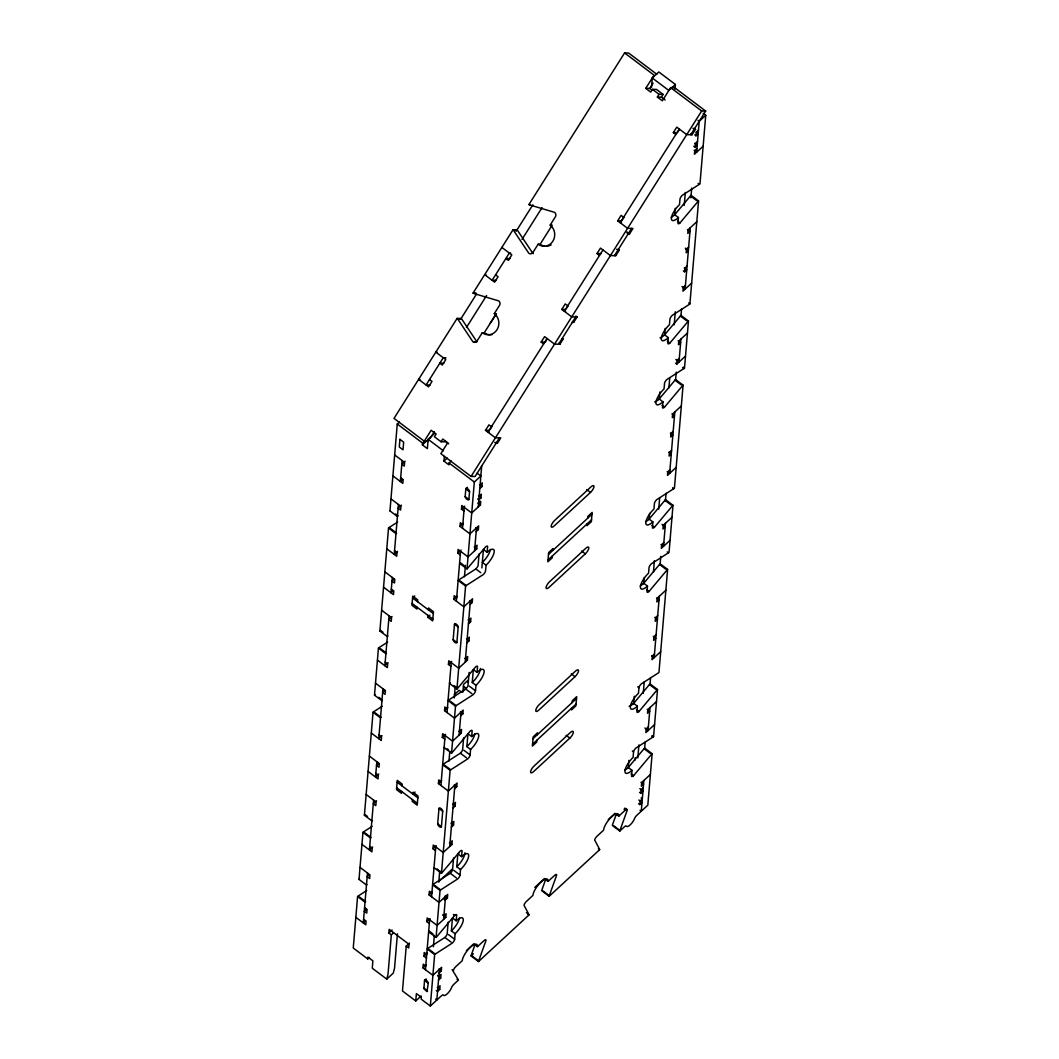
<?xml version="1.0" encoding="UTF-8"?>
<svg xmlns="http://www.w3.org/2000/svg" width="1059" height="1059" viewBox="0 0 1059 1059"><rect width="100%" height="100%" fill="white"/><g stroke="black" fill="none" stroke-linecap="round" stroke-linejoin="round"><path stroke-width="1.5" d="M366.732 890.54L358.194 896.02A3.309 1.112 -53 0 0 357.585 896.523L353.256 948.017L367.751 958.938L369.392 957.429M366.943 884.556A3.309 1.112 -53 0 1 366.467 885.033L359.014 879.407L362.972 832.361A3.309 1.112 -53 0 1 363.581 831.871L372.119 826.377M372.172 820.566A3.309 1.112 -53 0 1 371.855 820.871L364.402 815.258L373.046 712.257A3.309 1.112 -53 0 1 373.668 711.767L382.206 706.274M382.259 700.462A3.309 1.125 -53 0 1 381.942 700.767L374.489 695.154L378.434 648.108A3.309 1.125 -53 0 1 379.056 647.605L387.594 642.125M387.965 635.969A3.309 1.125 -53 0 1 387.329 636.618L379.877 631.005L388.521 528.004A3.323 1.125 -53 0 1 389.143 527.501L397.668 522.021M397.416 516.514L389.964 510.901L397.257 423.997L399.428 421.985M367.486 873.026L363.29 922.918L365.461 920.92M373.602 800.088L369.419 849.993L372.675 846.975M376.832 761.699L375.535 777.054L378.804 774.036M382.948 688.76L378.765 738.666L382.021 735.648M389.077 615.822L384.894 665.727L388.15 662.722M392.307 577.433L391.009 592.788L393.193 590.79M398.422 504.508L394.239 554.413L397.496 551.395M402.116 460.559L400.355 481.474L402.539 479.462M367.751 958.938L367.91 957.098L372.887 960.844L372.265 968.204L386.76 979.125L393.286 973.102L394.544 968.178L397.429 933.773M434.68 433.303L428.154 439.326L427.373 448.632L422.395 444.886L422.554 443.046L424.725 441.034M386.76 979.125L388.018 974.201L391.327 934.885L388.838 933.019L389.143 929.339L409.039 944.31L408.721 947.99L406.232 946.124L409.502 943.106M401.626 791.47L401.467 793.31L396.49 789.564L397.271 780.351L402.248 784.097L402.089 785.937M417.1 607.204L416.942 609.057L411.964 605.311L412.745 596.098L417.709 599.844L417.564 601.684M412.401 799.585L412.242 801.425L417.206 805.171L417.987 795.958L413.01 792.211L412.864 794.051L415.035 792.039M428.326 609.799L428.485 607.959L433.462 611.692L432.681 620.905L427.717 617.159L427.862 615.319M451.253 460.996L449.069 463.008L448.923 464.848L443.946 461.102L444.343 456.455M406.232 946.124L402.473 990.959L415.763 1000.967L421.204 995.95M415.763 1000.967L416.386 993.594L421.363 997.34L421.204 999.18L430.325 1006.05L441.431 995.791A3.309 1.112 -53 0 1 443.377 995.116A6.619 2.237 -53 0 0 447.269 993.792A6.619 2.237 -53 0 0 451.584 987.544A3.309 1.112 -53 0 1 453.729 984.42L458.322 980.184A3.309 1.112 -53 0 0 458.269 979.747L452.153 969.634M439.114 972.996L441.285 970.997L441.603 967.304L432.893 975.339L422.951 967.847L423.269 964.167L425.744 966.033M426.42 958.051L423.931 956.184L424.249 952.491L426.724 954.371M429.319 923.501L426.83 921.634L427.148 917.954L437.089 925.434L445.786 917.398L446.091 913.718L443.92 915.731L442.675 914.791M443.999 899.131L445.243 900.057L447.414 898.058L447.719 894.365L439.022 902.4L429.08 894.921L429.385 891.228L431.873 893.108M435.448 850.576L432.959 848.696L433.263 845.016L443.218 852.495L451.915 844.473L452.219 840.78L450.049 842.792M454.589 788.743L456.76 786.731L457.064 783.051L448.367 791.086L438.426 783.594L438.73 779.914L441.219 781.78M444.793 739.248L442.305 737.382L442.622 733.688L452.564 741.181L461.261 733.146L461.565 729.452L459.394 731.465M460.705 715.805L462.889 713.792L463.193 710.112L454.496 718.148L444.555 710.655L444.859 706.975L447.348 708.842M450.922 666.31L448.434 664.443L448.738 660.75L458.679 668.242L467.39 660.207L467.694 656.527L465.523 658.526M470.064 604.477L472.235 602.478L472.539 598.785L463.842 606.82L453.901 599.341L454.205 595.648L456.694 597.528M460.268 554.982L457.779 553.116L458.084 549.436L468.038 556.915L476.735 548.88L477.04 545.2L474.869 547.212M476.179 531.552L478.364 529.54L478.668 525.846L469.971 533.882L460.03 526.402L460.334 522.709L462.823 524.589M463.961 511.047L461.472 509.167L461.777 505.487L471.718 512.966L480.429 504.931L480.733 501.251L478.562 503.263M425.44 969.726L429.636 919.821M431.569 896.788L435.752 846.882M437.685 823.849L438.982 808.494A2.475 1.099 47.4 0 1 440.954 808.507A2.475 1.099 47.4 0 1 442.702 811.3L441.418 826.655A2.475 1.099 47.1 0 1 439.432 826.629A2.475 1.099 47.1 0 1 437.685 823.849L441.418 826.655M440.915 785.46L445.098 735.568M447.03 712.535L451.227 662.63M453.159 639.596L454.457 624.241A2.475 1.099 47.4 0 1 456.429 624.254A2.475 1.099 47.4 0 1 458.176 627.047L456.892 642.403A2.475 1.099 47.1 0 1 454.907 642.376A2.475 1.099 47.1 0 1 453.159 639.596L456.892 642.403M456.389 601.208L460.572 551.302M462.505 528.269L464.266 507.354M465.814 488.848A2.475 1.099 47.3 0 1 467.8 488.874A2.475 1.099 47.3 0 1 469.547 491.654L468.899 499.411A2.475 1.099 47.3 0 1 466.926 499.305A2.475 1.099 47.3 0 1 465.179 496.525L465.814 488.848L467.456 487.339M428.26 983.281L424.54 980.475A2.475 1.099 47.4 0 1 426.512 980.488A2.475 1.099 47.4 0 1 428.26 983.281L426.976 991.595L423.891 988.629L424.54 980.475L426.168 978.966M433.396 946.72L434.349 935.349M438.81 882.173L439.776 870.723M448.976 761.037L449.81 751.215M454.285 697.907L455.251 686.457M464.451 576.771L465.417 565.321M430.325 1006.05L434.64 954.556A3.309 1.112 -53 0 1 435.262 954.053L452.325 943.079A3.309 1.112 -53 0 0 454.655 939.227L455.118 933.694A11.57 3.918 -53 0 0 463.273 920.218A11.57 3.918 -53 0 0 456.204 920.801L452.471 917.994L451.386 930.887L455.118 933.694M429.094 931.351A3.309 1.112 -53 0 1 428.617 931.827L436.083 937.44L440.028 890.394A3.309 1.112 -53 0 1 440.65 889.904L457.713 878.93A3.309 1.112 -53 0 0 460.043 875.078L460.506 869.545A11.57 3.918 -53 0 0 468.66 856.069A11.57 3.918 -53 0 0 461.592 856.652L457.859 853.845A11.57 3.918 -53 0 1 459.103 852.773M434.005 867.678L441.471 873.291L450.115 770.29A3.309 1.125 -53 0 1 450.737 769.8L467.8 758.826A3.309 1.112 -53 0 0 470.13 754.974L470.593 749.441A11.57 3.918 -53 0 0 478.747 735.965A11.57 3.918 -53 0 0 471.679 736.548L467.946 733.741L466.86 746.635L470.593 749.441M444.568 747.098A3.309 1.125 -53 0 1 444.092 747.575L451.558 753.187L455.502 706.141A3.309 1.125 -53 0 1 456.125 705.638L473.188 694.664A3.309 1.112 -53 0 0 475.517 690.812L475.981 685.292A11.57 3.918 -53 0 0 484.135 671.803A11.57 3.918 -53 0 0 477.066 672.386L473.333 669.579L472.248 682.473L475.981 685.292M450.115 682.764A3.309 1.112 -53 0 1 449.479 683.412L456.945 689.038L465.589 586.037A3.309 1.125 -53 0 1 466.198 585.534L483.275 574.56A3.309 1.112 -53 0 0 485.538 571.079L486.068 565.188A11.57 3.918 -53 0 0 494.222 551.699A11.57 3.918 -53 0 0 487.153 552.282L483.42 549.475L481.871 567.902M460.043 562.832A3.309 1.125 -53 0 1 459.566 563.309L467.019 568.935L474.326 482.017L480.852 475.994L477.066 473.148M439.419 969.316L436.837 1000.027L435.606 999.087M443.615 919.411L445.548 896.377M449.731 846.472L454.893 785.05M459.09 735.158L461.022 712.125M465.205 662.219L470.368 600.797M474.564 550.892L476.497 527.859M478.244 506.943L481.686 466.039M462.929 692.096L463.564 684.418L467.919 680.408L467.76 682.248M436.321 990.496L437.566 991.423L439.737 989.41L440.054 985.73L437.857 987.756M438.492 980.078L440.69 978.053L441.007 974.373L438.823 976.372L437.592 975.445M451.359 827.132L453.543 825.12L453.848 821.44L451.677 823.439M452.961 808.083L455.132 806.084L455.449 802.391L453.265 804.403M466.834 642.866L469.005 640.867L469.322 637.174L467.138 639.186M468.435 623.83L470.606 621.818L470.924 618.138L468.74 620.15M477.596 498.948L478.84 499.888L481.011 497.876L481.329 494.182L479.145 496.194M479.793 488.517L481.964 486.518L482.282 482.825L480.111 484.837M448.156 922.177L447.202 933.614A3.309 1.112 -53 0 1 444.873 937.467L427.796 948.44A3.309 1.112 -53 0 0 427.187 948.93L434.64 954.556M453.543 858.028L452.59 869.452A3.309 1.112 -53 0 1 450.26 873.304L433.184 884.278A3.309 1.112 -53 0 0 432.575 884.781L440.028 890.394M463.63 737.924L462.664 749.348A3.309 1.112 -53 0 1 460.334 753.201L443.271 764.174A3.309 1.125 -53 0 0 442.662 764.677L450.115 770.29M469.124 672.425L468.052 685.199A3.309 1.112 -53 0 1 465.722 689.052L448.659 700.025A3.309 1.125 -53 0 0 448.05 700.515L455.502 706.141M479.078 553.91L478.138 565.096A3.309 1.112 -53 0 1 475.809 568.948L458.746 579.922A3.309 1.125 -53 0 0 458.137 580.411L465.589 586.037M460.506 869.545L456.773 866.739L457.859 853.845M456.204 920.801L456.667 915.28A3.309 1.112 -53 0 0 454.642 915.439L453.398 914.499M461.592 856.652L462.055 851.118A3.309 1.112 -53 0 0 460.03 851.29L442.093 872.642A3.309 1.112 -53 0 1 441.471 873.291M471.679 736.548L472.142 731.014A3.309 1.112 -53 0 0 470.117 731.187L452.18 752.539A3.309 1.125 -53 0 1 451.558 753.187M477.066 672.386L477.53 666.866A3.309 1.112 -53 0 0 475.504 667.024L457.567 688.376A3.309 1.112 -53 0 1 456.945 689.038M487.153 552.282L487.617 546.762A3.309 1.112 -53 0 0 485.591 546.921L467.654 568.273A3.309 1.125 -53 0 1 467.019 568.935M536.9 740.188L536.754 742.041L532.399 746.052L533.18 736.839L537.522 732.828L537.376 734.668M552.374 555.935L552.229 557.775L547.874 561.799L548.641 552.586L552.997 548.562L552.838 550.402M571.701 708.061L571.556 709.901L575.897 705.876L576.678 696.663L572.323 700.687L572.164 702.527M587.176 523.795L587.017 525.635L591.372 521.624L592.14 512.41L587.798 516.421L587.639 518.275M651.497 87.301L652.278 77.995L658.804 71.972L675.377 84.442L674.98 89.102M624.731 770.092A11.57 3.918 -53 0 0 628.278 767.523L628.887 760.362M629.112 706.327A11.57 3.918 -53 0 0 633.666 703.375L634.275 696.2M640.192 585.839A11.57 3.918 -53 0 0 643.753 583.271L644.243 577.539M645.58 521.677A11.57 3.918 -53 0 0 649.141 519.109L649.63 513.377M654.674 401.97A11.57 3.918 -53 0 0 659.227 399.005L659.823 391.976M660.048 337.808A11.57 3.918 -53 0 0 664.615 334.856L665.158 328.409M671.141 217.32A11.57 3.918 -53 0 0 674.702 214.752L675.245 208.292M628.278 767.523L632.011 770.33L631.548 775.863A3.309 1.112 -53 0 0 633.573 775.691L651.51 754.339A3.309 1.112 -53 0 1 652.132 753.69L644.679 748.078A3.309 1.112 -53 0 0 644.044 748.726L627.908 767.947M633.295 703.785L649.432 684.564A3.309 1.112 -53 0 1 650.067 683.915L657.52 689.528L653.575 736.587A3.309 1.112 -53 0 1 652.953 737.077L635.89 748.051A3.309 1.112 -53 0 0 633.56 751.903L633.097 757.437A11.57 3.918 -53 0 0 624.942 770.912A11.57 3.918 -53 0 0 632.011 770.33M633.666 703.375L637.399 706.181L636.936 711.701A3.309 1.112 -53 0 0 638.961 711.542L656.898 690.19A3.309 1.112 -53 0 1 657.52 689.528M643.382 583.681L659.519 564.46A3.309 1.112 -53 0 1 660.154 563.812L667.607 569.424L658.963 672.425A3.309 1.112 -53 0 1 658.341 672.928L641.277 683.902A3.309 1.112 -53 0 0 638.948 687.754L638.484 693.274A11.57 3.918 -53 0 0 630.33 706.763A11.57 3.918 -53 0 0 637.399 706.181M643.753 583.271L647.486 586.077L647.023 591.597A3.309 1.112 -53 0 0 649.035 591.438L666.985 570.086A3.309 1.112 -53 0 1 667.607 569.424M649.141 519.109L652.873 521.915L652.41 527.448A3.309 1.112 -53 0 0 654.422 527.276L672.372 505.924A3.309 1.125 -53 0 1 672.995 505.275L665.542 499.663A3.309 1.125 -53 0 0 664.906 500.311L648.77 519.532M659.227 399.005L662.96 401.811L662.497 407.344A3.309 1.112 -53 0 0 664.509 407.172L682.446 385.82A3.309 1.112 -53 0 1 683.081 385.172L675.629 379.559A3.309 1.112 -53 0 0 674.993 380.207L658.844 399.428M664.615 334.856L668.348 337.662L667.885 343.182A3.309 1.112 -53 0 0 669.897 343.023L687.834 321.671A3.309 1.125 -53 0 1 688.469 321.023L681.003 315.397A3.309 1.125 -53 0 0 680.381 316.045L664.231 335.266M674.702 214.752L678.435 217.558L677.972 223.078A3.309 1.112 -53 0 0 679.984 222.919L697.921 201.567A3.309 1.125 -53 0 1 698.556 200.906L691.09 195.293A3.309 1.125 -53 0 0 690.468 195.941L674.318 215.162M635.003 760.124L635.215 757.662M637.836 757.913L638.921 744.914M643.25 693.354L644.216 681.903M653.429 572.217L654.383 560.767M658.724 509.101L659.691 497.651M668.891 387.965L669.725 378.142M674.199 324.848L675.298 311.756M684.22 205.446L685.319 192.473M638.59 803.688L639.835 804.628L640.139 800.935L642.336 798.91L641.092 797.97M639.543 792.331L640.788 793.257L641.092 789.577L643.276 787.565M644.627 748.634L645.169 742.134M648.36 726.911L646.189 728.923L645.884 732.603L654.581 724.568M650.054 684.061L650.597 677.522M660.088 564.553L660.776 556.385M671.988 517.282L663.291 525.317L662.974 528.997L665.158 526.998L662.669 525.118M665.383 501.437L666.071 493.256M675.563 380.3L676.251 372.119M675.576 363.158L676.82 364.097L677.138 360.404L679.309 358.392M681.003 315.542L681.546 309.003M685.438 285.467L683.254 287.466L682.949 291.159L691.646 283.124M683.333 270.879L684.577 271.806L684.882 268.126L687.053 266.113M688.654 247.078L686.484 249.077L686.179 252.77L688.35 250.758L685.861 248.891M690.878 197.808L691.699 188.065M693.791 146.235L695.035 147.175L695.353 143.495L697.524 141.482M694.757 134.877L695.988 135.817L696.306 132.123L698.477 130.111M643.859 780.509L641.291 811.207L640.046 810.281M649.988 707.571L648.055 730.604L645.566 728.724M659.333 596.243L654.184 657.665L651.695 655.799M665.462 523.305L663.53 546.338L661.041 544.472M674.808 411.991L669.645 473.399L667.17 471.533M680.937 339.052L679.004 362.085L676.516 360.206M690.283 227.725L685.12 289.147L682.645 287.28M703.136 113.3L705.744 115.259L699.218 121.282L696.623 152.231L694.135 150.352M652.132 753.69L647.817 805.184L636.697 815.443A3.309 1.112 -53 0 0 634.54 818.567A6.619 2.237 -53 0 1 630.237 824.815A6.619 2.237 -53 0 1 626.346 826.152A3.309 1.112 -53 0 0 624.4 826.814L619.806 831.05L612.354 825.438A3.296 1.112 -53 0 1 612.486 824.815L616.166 814.583M672.995 505.275L669.05 552.321A3.309 1.125 -53 0 1 668.428 552.824L651.364 563.798A3.309 1.112 -53 0 0 649.035 567.65L648.571 573.171A11.57 3.918 -53 0 0 640.417 586.66A11.57 3.918 -53 0 0 647.486 586.077M683.081 385.172L674.437 488.173A3.309 1.125 -53 0 1 673.815 488.662L656.752 499.636A3.309 1.112 -53 0 0 654.422 503.488L653.959 509.022A11.57 3.918 -53 0 0 645.805 522.497A11.57 3.918 -53 0 0 652.873 521.915M662.96 401.811A11.57 3.918 -53 0 1 655.892 402.394A11.57 3.918 -53 0 1 664.046 388.918L664.575 383.014A3.309 1.112 -53 0 1 666.839 379.532L683.902 368.558A3.309 1.125 -53 0 0 684.511 368.069L688.469 321.023M668.348 337.662A11.57 3.918 -53 0 1 661.279 338.245A11.57 3.918 -53 0 1 669.434 324.756L669.963 318.865A3.309 1.112 -53 0 1 672.227 315.383L689.29 304.41A3.309 1.125 -53 0 0 689.899 303.907L698.556 200.906M705.744 115.259L699.986 183.803A3.323 1.125 -53 0 1 699.377 184.306L682.314 195.28A3.309 1.112 -53 0 0 680.037 198.761L679.507 204.652A11.57 3.918 -53 0 0 671.366 218.141A11.57 3.918 -53 0 0 678.435 217.558M474.869 945.078L471.189 955.311A3.309 1.112 -53 0 0 471.056 955.92L478.509 961.546L528.971 914.936A3.309 1.112 -53 0 0 528.918 914.499L524.046 905.326A3.309 1.112 -53 0 1 526.376 901.474L532.902 895.451A11.57 3.918 -53 0 1 541.056 881.975A11.57 3.918 -53 0 1 548.125 881.392L554.651 875.369A3.309 1.112 -53 0 1 556.663 875.197L549.29 895.689A3.309 1.112 -53 0 0 549.158 896.298L541.705 890.685A3.309 1.112 -53 0 1 541.837 890.063L545.517 879.83M478.509 961.546A3.309 1.112 -53 0 1 478.642 960.937L486.015 940.445A3.309 1.112 -53 0 0 484.003 940.617L477.477 946.64A11.57 3.918 -53 0 0 470.408 947.223A11.57 3.918 -53 0 0 462.253 960.698L455.727 966.721A3.309 1.112 -53 0 0 453.398 970.574M619.806 831.05A3.296 1.112 -53 0 1 619.939 830.441L627.312 809.95A3.309 1.112 -53 0 0 625.3 810.122L618.774 816.145A11.57 3.918 -53 0 0 611.705 816.727A11.57 3.918 -53 0 0 603.551 830.203L597.024 836.226A3.309 1.112 -53 0 0 594.695 840.078L599.566 849.252A3.309 1.112 -53 0 1 599.619 849.689L549.158 896.298M428.299 441.259L424.275 441.179L394.001 418.384L457.104 318.388A3.309 3.018 -88.9 0 1 457.74 319.037L472.896 341.779A3.309 3.018 -88.9 0 0 477.106 340.919L482.269 332.738A11.57 10.577 -88.9 0 0 496.989 329.759A11.57 10.577 -88.9 0 0 494.301 313.663L499.742 304.966A3.309 3.018 -88.9 0 0 498.696 300.888L473.85 293.502A3.309 3.018 -88.8 0 1 473.069 293.078L512.966 229.843L516.991 229.922A3.309 3.018 -88.9 0 1 517.626 230.571L532.796 253.313A3.309 3.018 -88.9 0 0 533.273 253.604M512.966 229.843A3.309 3.018 -88.9 0 1 513.615 230.491L528.772 253.233A3.309 3.018 -88.9 0 0 532.981 252.386L538.131 244.205A11.57 10.577 -88.9 0 0 552.851 241.214A11.57 10.577 -88.9 0 0 550.177 225.13L555.604 216.42A3.309 3.018 -88.9 0 0 554.572 212.343L529.712 204.956A3.309 3.018 -89.1 0 1 528.931 204.546L624.585 52.95L628.609 53.029L656.818 74.262M476.51 294.071L460.771 319.024L458.746 319.05M516.302 231.008L532.862 204.771M466.476 327.416L486.597 295.527M522.021 239.387L542.062 207.63M490.304 323.247L496.314 313.702L484.003 333.135M538.131 244.205L540.143 244.245L552.189 225.157L550.177 225.13M663.106 94.41L659.082 94.344L657.361 97.071L661.385 97.15L663.106 94.41L656.474 89.419L652.45 89.353L650.729 92.08L645.765 88.334L654.078 75.149L624.585 52.95M424.275 441.179L431.145 430.285L436.123 434.031L434.402 436.745L441.034 441.735L445.058 441.815M645.765 88.334L649.789 88.4L653.112 83.131M430.007 438.532L434.309 431.715M441.034 441.735L442.755 439.022L447.719 442.755L440.848 453.662L471.07 476.418L475.081 476.497L499.451 437.883M690.746 134.718L705.665 111.063L674.676 87.712L670.651 87.632L662.338 100.804L657.361 97.071M494.765 442.397L497.346 443.364L500.788 437.91L495.427 437.804L485.485 430.325L488.927 424.871L491.416 426.737M543.651 343.95L541.162 342.083L544.604 336.63L554.545 344.122L559.907 344.228L563.348 338.774L561.998 338.748M572.323 322.386L573.66 322.413L577.102 316.972L571.741 316.866L561.799 309.374L565.241 303.92L567.73 305.799M599.513 255.418L597.024 253.538L600.466 248.097L610.408 255.576L615.769 255.682L619.211 250.228L617.966 249.289M626.941 232.914L629.536 233.88L632.964 228.426L627.603 228.32L617.662 220.841L621.103 215.387L623.592 217.254M675.827 134.467L673.339 132.6L676.78 127.146L686.722 134.639L692.083 134.745L695.525 129.291L694.28 128.351M547.079 338.509L487.974 432.191L489.311 432.218M602.955 249.964L564.288 311.253L565.625 311.28M679.269 129.026L620.15 222.708L621.487 222.734M490.37 429.027L492.091 426.314M546.907 339.436L545.186 342.163L541.162 342.083M566.684 308.09L568.405 305.363M624.267 216.83L621.686 220.907L617.662 220.841M679.084 129.953L677.363 132.679L673.339 132.6M471.07 476.418L701.654 110.983L705.665 111.063M558.57 344.201L575.765 316.945M614.432 255.656L631.627 228.4M454.642 915.439L436.705 936.791A3.309 1.112 -53 0 1 436.083 937.44M675.377 84.442L668.851 90.478L652.278 77.995M695.988 135.817L698.172 133.805L696.306 132.401M695.035 147.175L697.219 145.162L694.73 143.296M696.928 148.538L694.757 150.55L694.452 154.243L703.15 146.208M422.395 444.886L426.751 440.862M405.067 461.234L401.811 464.239L404.3 466.119L404.604 462.426L394.663 454.933M696.809 221.702L688.112 229.737L687.794 233.417L689.978 231.418L687.49 229.538M443.946 461.102L447.202 458.097M401.374 505.169L398.118 508.188L400.606 510.054L400.911 506.374L390.97 498.882M684.577 271.806L686.748 269.793L684.26 267.927M461.472 509.167L464.729 506.162M394.173 579.114L391.989 581.126L394.478 582.993L394.782 579.313L384.841 571.82M460.03 526.402L463.286 523.384M687.463 333.029L678.766 341.064L678.448 344.744L680.619 342.732L678.144 340.866M457.779 553.116L461.049 550.098M392.029 616.497L388.772 619.515L391.261 621.381L391.565 617.701L381.624 610.209M414.784 595.939L412.6 597.951L433.316 613.558M676.82 364.097L685.53 356.062M427.717 617.159L429.888 615.16M453.901 599.341L457.157 596.323M681.334 405.954L672.637 413.99L672.319 417.683L674.504 415.671L672.015 413.804M590.485 492.422L554.228 525.899A4.964 1.681 -53 0 1 551.196 526.138A4.964 1.681 -53 0 1 554.691 520.366L590.948 486.888A4.964 1.681 -53 0 1 593.98 486.637A4.964 1.681 -53 0 1 590.485 492.422L586.752 489.615M384.814 690.442L382.643 692.454L385.132 694.32L385.436 690.64L375.495 683.148M673.18 431.331L671.009 433.343L670.704 437.023L672.875 435.024L670.387 433.144M548.496 554.426L591.994 514.25M548.033 559.946L591.531 519.784M671.591 450.379L669.407 452.378L669.103 456.072L671.274 454.059L668.785 452.193M448.434 664.443L451.69 661.425M669.963 469.719L667.792 471.732L667.474 475.412L676.172 467.376M585.323 553.831L549.078 587.308A4.964 1.681 -53 0 1 546.047 587.56A4.964 1.681 -53 0 1 549.542 581.788L585.786 548.31A4.964 1.681 -53 0 1 588.817 548.059A4.964 1.681 -53 0 1 585.323 553.831L581.59 551.024M378.698 763.38L376.514 765.379L379.003 767.259L379.321 763.565L369.366 756.086M454.232 694.744L459.063 690.283L461.552 692.149L465.894 688.138L463.418 686.272M444.555 710.655L447.811 707.65M442.305 737.382L445.574 734.364M376.554 800.763L373.298 803.768L375.786 805.647L376.091 801.954L366.149 794.475M663.834 542.658L661.663 544.67L661.359 548.35L670.056 540.315M438.426 783.594L441.682 780.576M665.859 590.22L657.162 598.256L656.858 601.936L659.029 599.923L656.54 598.057M575.011 676.675L538.753 710.152A4.964 1.681 -53 0 1 535.735 710.404A4.964 1.681 -53 0 1 539.23 704.619L575.474 671.141A4.964 1.681 -53 0 1 578.505 670.903A4.964 1.681 -53 0 1 575.011 676.675L571.278 673.868M369.353 874.694L367.169 876.706L369.657 878.573L369.962 874.893L360.02 867.4M657.718 615.597L655.534 617.596L655.23 621.289L657.401 619.277L654.912 617.41M533.021 738.679L576.52 698.516M532.558 744.212L576.056 704.036M656.117 634.632L653.933 636.644L653.628 640.324L655.799 638.312L653.324 636.446M366.44 909.244L364.27 911.256L366.758 913.123L367.063 909.443L364.574 907.563M432.959 848.696L436.215 845.691M654.488 653.985L652.318 655.984L652 659.678L660.71 651.642M569.848 738.097L533.604 771.574A4.964 1.681 -53 0 1 530.572 771.826A4.964 1.681 -53 0 1 534.067 766.041L570.311 732.563A4.964 1.681 -53 0 1 573.343 732.312A4.964 1.681 -53 0 1 569.848 738.097L566.128 735.29M438.942 881.392L452.153 869.187M429.08 894.921L432.337 891.903M388.838 933.019L392.095 930.001M391.327 934.885L393.498 932.886M656.514 701.548L647.817 709.583L647.499 713.263L649.683 711.251L647.195 709.384M426.83 921.634L430.1 918.616M423.931 956.184L427.201 953.166M422.951 967.847L426.221 964.842M650.385 774.473L641.688 782.508L641.383 786.202L643.554 784.189L641.066 782.323M466.41 950.598L473.744 943.834L477.477 946.64M534.808 887.442L544.392 878.586L548.125 881.392M608.276 819.587L615.041 813.338M640.788 793.257L642.985 791.232L639.848 788.637M471.056 955.92L473.347 953.802M639.835 804.628L642.006 802.616L639.517 800.736M695.525 129.291L692.943 128.324M528.931 204.546L529.937 204.559M514.608 230.518L516.62 230.544M619.211 250.228L616.629 249.275M597.024 253.538L601.049 253.617M510.676 253.075L509.326 253.048L492.131 280.304L496.155 280.383M509.909 258.568L505.884 258.502L508.373 260.368L511.815 254.915L501.873 247.435M486.015 274.718L484.678 274.691L494.619 282.171L498.061 276.73L495.572 274.85M473.069 293.078L476.087 293.131M474.856 293.515L475.862 293.542M561.799 309.374L565.824 309.453M494.301 313.663L495.308 313.689M457.104 318.388L461.128 318.455A3.309 3.018 -88.9 0 1 461.764 319.103L476.921 341.845M482.269 332.738L484.281 332.778A11.57 10.577 -88.9 0 0 492.197 334.618M473.902 341.792L474.909 341.805M475.412 341.819L476.418 341.845M437.155 352.144L435.818 352.118L445.76 359.61L442.318 365.051L439.829 363.184L443.853 363.263M445.958 357.783L443.271 357.73L426.075 384.986L430.1 385.066M419.96 379.4L418.623 379.374L428.564 386.866L432.006 381.412L429.517 379.532M485.485 430.325L489.51 430.391M670.651 87.632L701.654 110.983M697.974 120.342L699.218 121.282M652.45 89.353L659.082 94.344M661.385 97.15L665.118 99.943M690.839 133.805L692.083 134.745M698.133 183.366L699.377 184.306M690.468 195.941L696.676 200.628M677.495 221.04L679.984 222.919M685.239 248.15L686.484 249.077M627.047 232L629.536 233.88M682.022 286.539L683.254 287.466M688.654 302.98L689.899 303.907M614.524 254.742L615.769 255.682M680.381 316.045L686.589 320.731M667.422 341.144L669.897 343.023M675.894 359.464L677.138 360.404M683.28 367.129L684.511 368.069M682.658 367.632L683.902 368.558M674.993 380.207L681.215 384.88M575.858 316.032L577.102 316.972M572.416 321.486L573.66 322.413M662.034 405.306L664.509 407.172M558.662 343.288L559.907 344.228M672.571 487.736L673.815 488.662M664.906 500.311L671.128 504.984M662.047 524.377L663.291 525.317M651.947 525.41L654.422 527.276M667.183 551.885L668.428 552.824M659.519 564.46L665.74 569.146M496.102 442.424L497.346 443.364M646.559 589.559L649.035 591.438M444.873 440.981L448.698 443.853M428.154 439.326L443.456 450.843M479.489 484.638L481.964 486.518M397.257 423.997L422.554 443.046M449.069 463.008L474.326 482.017M478.536 495.996L481.011 497.876M465.814 488.927L469.547 491.733M477.94 503.065L480.429 504.931M465.166 496.605L468.899 499.411M475.875 527.66L478.364 529.54M400.673 477.781L403.161 479.661L402.844 483.341L392.902 475.862M474.247 547.013L476.735 548.88M649.432 684.564L655.653 689.25M486.068 565.188L482.335 562.369A11.57 3.918 -53 0 0 490.423 549.449M637.703 686.814L638.948 687.754M475.809 568.948L480.786 572.694M395.563 513.986L398.052 515.865M460.202 562.66L463.921 565.466M636.472 709.662L638.961 711.542M389.143 527.501L395.351 532.187M459.99 580.861L466.198 585.534M388.521 528.004L395.987 533.617A3.323 1.125 -53 0 1 396.596 533.114M644.944 727.983L646.189 728.923M652.331 735.648L653.575 736.587M651.709 736.151L652.953 737.077M469.746 600.599L472.235 602.478M394.544 550.72L397.032 552.599L396.728 556.279L386.773 548.787M644.044 748.726L650.266 753.399M468.118 619.952L470.606 621.818M632.316 750.963L633.56 751.903M454.457 624.241L458.176 627.047M466.529 638.987L469.005 640.867M412.136 603.484L432.853 619.078M391.327 589.108L393.802 590.975L393.498 594.668L383.557 587.176M631.085 773.825L633.573 775.691M464.901 658.341L467.39 660.207M638.895 800.008L640.139 800.935M469.296 686.139L475.517 690.812M624.823 808.083L626.068 809.01M465.722 689.052L471.943 693.724M624.055 809.182L625.3 810.122M382.987 632.223L380.499 630.343A3.309 1.125 -53 0 1 379.877 631.005M453.834 685.57L456.323 687.45M616.285 814.278L618.774 816.145M380.3 648.545L386.509 653.218M449.903 700.965L456.125 705.638M378.434 648.108L385.9 653.721M613.73 825.755L619.939 830.441M460.4 711.926L462.889 713.792M385.198 662.047L387.687 663.914L387.369 667.607L377.428 660.114M458.772 731.266L461.261 733.146M598.375 848.762L599.619 849.689M463.908 750.288L470.13 754.974M460.334 753.201L466.556 757.887M378.844 697.312L381.333 699.178M447.202 748.792L448.447 749.732M374.912 712.694L381.121 717.38M444.515 765.114L450.737 769.8M373.046 712.257L380.512 717.87M454.271 784.865L456.76 786.731M379.069 734.986L381.558 736.852L381.253 740.532L371.312 733.053M452.643 804.205L455.132 806.084M438.982 808.494L442.702 811.3M543.082 891.003L549.29 895.689M397.138 782.217L417.855 797.811M451.055 823.253L453.543 825.12M396.675 787.737L417.392 803.344M375.852 773.361L378.341 775.241L378.023 778.921L368.082 771.442M449.426 842.593L451.915 844.473M526.442 912.633L527.686 913.56M527.726 914.01L528.971 914.936M453.821 870.392L460.043 875.078M450.26 873.304L456.469 877.99M365.037 814.609L367.513 816.476M437.129 868.896L438.36 869.836M364.826 832.798L371.034 837.484A3.309 1.112 -53 0 0 370.425 837.973L362.972 832.361M434.428 885.218L440.65 889.904M444.926 896.179L447.414 898.058M369.723 846.3L372.212 848.18L371.908 851.86L361.953 844.367M443.297 915.532L445.786 917.398M448.434 934.554L454.655 939.227M472.433 956.251L478.642 960.937M444.873 937.467L451.081 942.139M429.252 931.179L432.985 933.985M359.438 896.96L365.646 901.633A3.309 1.112 -53 0 0 365.037 902.136L357.585 896.523M429.041 949.367L435.262 954.053M457.078 979.257L458.322 980.184M438.797 969.117L441.285 970.997M363.594 919.238L366.083 921.105L365.779 924.798L355.837 917.306M438.214 976.186L440.69 978.053M437.248 987.544L439.737 989.41M423.891 988.153L427.624 990.959M649.789 88.4L652.265 90.28M375.111 694.505A3.309 1.125 -53 0 1 374.489 695.154M390.281 510.584A3.323 1.125 -53 0 1 389.964 510.901M359.491 878.93A3.309 1.112 -53 0 1 359.014 879.407M364.878 814.781A3.309 1.112 -53 0 1 364.402 815.258M551.13 244.907A11.57 10.577 -88.9 0 1 550.151 245.41M549.131 245.807A11.57 10.577 -88.9 0 1 546.973 246.231M544.816 246.191A11.57 10.577 -88.9 0 1 540.143 244.245M480.429 668.494A11.57 3.918 -53 0 1 472.248 682.473M474.948 733.715A11.57 3.918 -53 0 1 466.86 746.635M464.954 852.747A11.57 3.918 -53 0 1 456.773 866.739M459.474 917.968A11.57 3.918 -53 0 1 451.386 930.887M399.931 439.326L399.296 447.004L403.016 449.81L403.664 442.132L399.931 439.326"/></g></svg>
